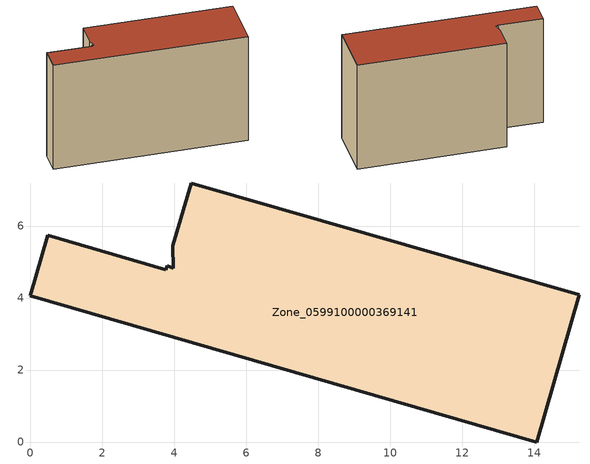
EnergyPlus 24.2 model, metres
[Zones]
Zone_0599100000369141
 floor ground (C_G): 14.06,0 0,4.07 0.49,5.74 3.76,4.78 3.8,4.9 3.96,4.82 3.96,5.46 4.46,7.2 15.24,4.08 z0
 wall outside (C_F): 0,4.07 14.06,0 15.24,4.08 4.46,7.2 3.96,5.46 3.96,4.82 3.8,4.9 3.76,4.78 0.49,5.74 0,4.07 z0:8.93
 roof outside (C_R): 3.96,4.82 3.8,4.9 3.76,4.78 0.49,5.74 0,4.07 14.06,0 15.24,4.08 4.46,7.2 3.96,5.46 z8.93
[BUILDING]
Pand.0599100000369141: North Axis=0; Terrain=City; Loads Convergence Tolerance Value=0.04; Temperature Convergence Tolerance Value=0.4; Solar Distribution=FullExterior; Maximum Number of Warmup Days=25; Minimum Number of Warmup Days=1
[Site:Location]
Rotterdam.The.Hague.AP_ZH_NLD Design_Conditions: Latitude=51.96; Longitude=4.45; Time Zone=1; Elevation=-4.5
[SITE:GROUNDTEMPERATURE:BUILDINGSURFACE]
18, 18, 18, 18, 18, 18, 18, 18, 18, 18, 18, 18
[MATERIAL] Thermal Absorptance=0.9; Solar Absorptance=0.7; Visible Absorptance=0.7
Name | Roughness | Thickness | Conductivity | Density | Specific Heat
G.TI.1992-2005 | MediumSmooth | 0.15 | 0.06 | 540 | 1210
F.TI.1992-2005 | Rough | 0.3 | 0.12 | 1920 | 840
R.TI.1992-2005 | MediumRough | 0.2 | 0.08 | 1500 | 1000
[CONSTRUCTION]
C_G: G.TI.1992-2005
C_F: F.TI.1992-2005
C_R: R.TI.1992-2005
[ZONE]
Zone_0599100000369141: Type=1; Multiplier=1; Ceiling Height=Autocalculate; Volume=Autocalculate; Floor Area=autocalculate; Part of Total Floor Area=Yes
[ZONEINFILTRATION:DESIGNFLOWRATE]
Infil_Zone_0599100000369141: Zone or ZoneList or Space or SpaceList=Zone_0599100000369141; Schedule=AlwaysOn; Design Flow Rate Calculation Method=Flow/Area; Flow Rate per Floor Area=0.0015; Constant Term Coefficient=1; Temperature Term Coefficient=0; Velocity Term Coefficient=0; Velocity Squared Term Coefficient=0
[HVACTEMPLATE:ZONE:IDEALLOADSAIRSYSTEM]
Zone_0599100000369141: Maximum Heating Supply Air Temperature=50; Minimum Cooling Supply Air Temperature=13; Maximum Heating Supply Air Humidity Ratio=0.0156; Minimum Cooling Supply Air Humidity Ratio=0.0077; Heating Limit=NoLimit; Cooling Limit=NoLimit; Dehumidification Control Type=ConstantSensibleHeatRatio; Cooling Sensible Heat Ratio=0.7; Dehumidification Setpoint=60; Humidification Control Type=None; Humidification Setpoint=30; Outdoor Air Method=None; Outdoor Air Flow Rate per Person=0.00944; Outdoor Air Flow Rate per Zone Floor Area=0; Outdoor Air Flow Rate per Zone=0; Demand Controlled Ventilation Type=None; Outdoor Air Economizer Type=NoEconomizer; Heat Recovery Type=None; Sensible Heat Recovery Effectiveness=0.7; Latent Heat Recovery Effectiveness=0.65
[ZONECONTROL:THERMOSTAT]
ThermostatControl_Zone_0599100000369141: Zone or ZoneList=Zone_0599100000369141; Control Type Schedule=DualSetpointControlType; Control 1=Thermostat_Zone_0599100000369141; Temperature Difference Between Cutout And Setpoint=0
[THERMOSTATSETPOINT:DUALSETPOINT]
Thermostat_Zone_0599100000369141: Heating Setpoint Temperature Schedule=HeatingSetpoint_Zone_0599100000369141; Cooling Setpoint Temperature Schedule=CoolingSetpoint_Zone_0599100000369141
[SCHEDULE:COMPACT]
HeatingSetpoint_Zone_0599100000369141: Through: 12/31, For: AllDays, Until: 24:00, 21
CoolingSetpoint_Zone_0599100000369141: Through: 12/31, For: AllDays, Until: 24:00, 24
DualSetpointControlType: Through: 12/31, For: AllDays, Until: 24:00, 4
AlwaysOn: Through: 12/31, For: AllDays, Until: 24:00, 1
